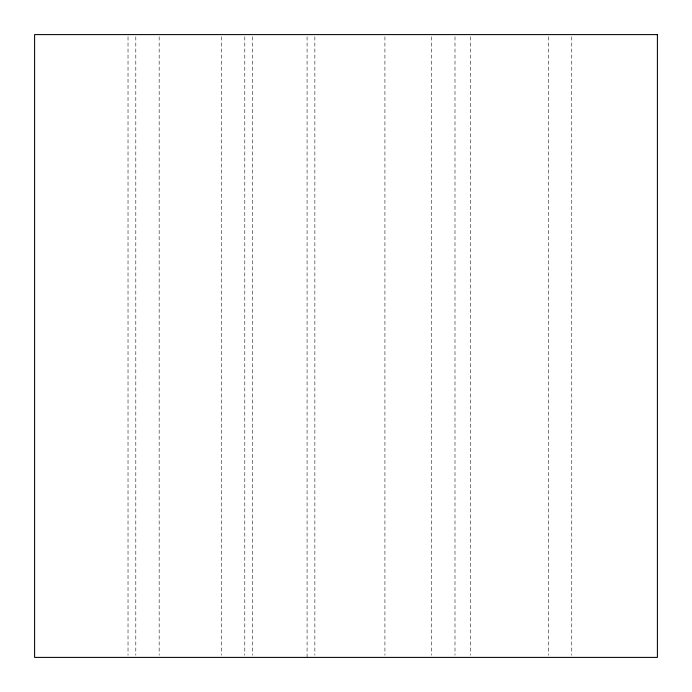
<?xml version="1.0" encoding="UTF-8"?>
<svg xmlns="http://www.w3.org/2000/svg" width="692" height="692" viewBox="0 0 692 692"><rect width="100%" height="100%" fill="white"/><g stroke="black" fill="none" stroke-linecap="round" stroke-linejoin="round"><path stroke-width="0.52" stroke-dasharray="3.46 2.59" d="M571.765 36.763L571.765 655.237M548.41 36.763L548.41 655.237M470.56 36.763L470.56 655.237M454.99 36.763L454.99 655.237M431.635 36.763L431.635 655.237M384.925 36.763L384.925 655.237M314.86 36.763L314.86 655.237M307.075 36.763L307.075 657.4M252.58 36.763L252.58 655.237M244.795 36.763L244.795 655.237M221.44 36.763L221.44 655.237M159.16 36.763L159.16 655.237M135.805 36.763L135.805 655.237M128.02 36.763L128.02 655.237"/><path stroke-width="1.04" d="M657.4 34.6L34.6 34.6L34.6 657.4L657.4 657.4L657.4 34.6"/></g></svg>
